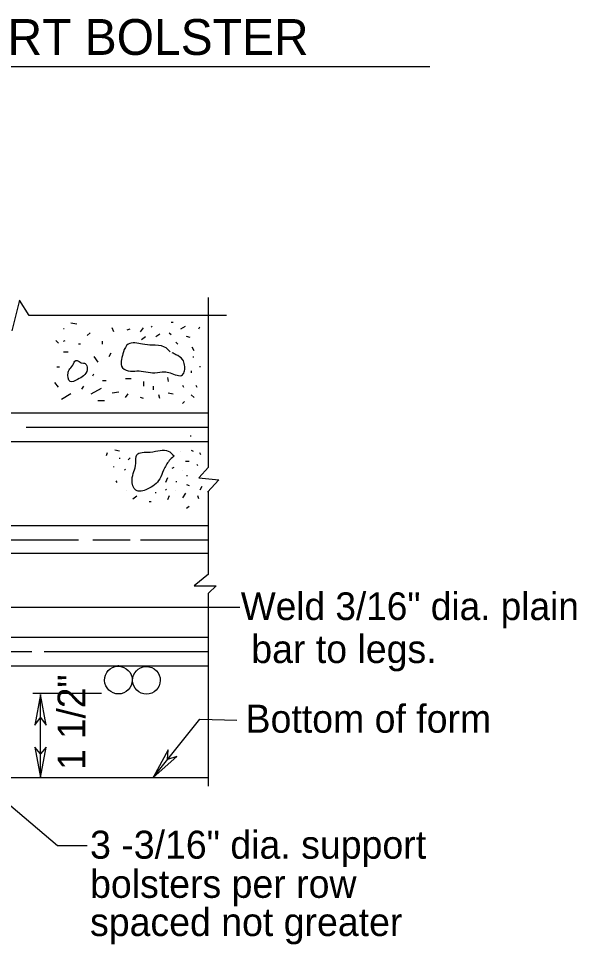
# Model space of a CAD drawing. Extents: x 499999.87 to 500002.82, y 499999.96 to 500001.79.
# Drawn here: x 500001.9318 to 500002.1236, y 500000.6657 to 500000.984 of the extents above; entities that cross this region are included whole.
import ezdxf

# ---------------------------------------------------------------- set-up
doc = ezdxf.new("R2010")
doc.units = 0
doc.layers.add('1', color=7, linetype='Continuous')
doc.layers.add('2', color=7, linetype='Continuous')

msp = doc.modelspace()

# ---------------------------------------------------------------- linework, layer by layer
at = {"layer": '1'}
for p, q in [((500001.8103674541, 500000.96751968504), (500002.0731627297, 500000.96751968504)), ((500001.9320866142, 500000.8871391076), (500001.9294619422, 500000.87664041994)), ((500001.9353674541, 500000.88188976375), (500001.9320866142, 500000.8871391076)), ((500001.9970472441, 500000.82972440944), (500001.9970472441, 500000.8881233596)), ((500002.0032808399, 500000.88188976375), (500001.9353674541, 500000.88188976375)), ((500001.7562335958, 500000.84842519683), (500001.9970472441, 500000.84842519683)), ((500001.9343832021, 500000.843503937), (500001.9970472441, 500000.843503937)), ((500001.7562335958, 500000.8385826772), (500001.9970472441, 500000.8385826772)), ((500001.969488189, 500000.83234908135), (500001.97014435695, 500000.8330052493)), ((500001.9875328084, 500000.83530183724), (500001.9875328084, 500000.83530183724)), ((500001.96456692915, 500000.82972440944), (500001.96456692915, 500000.83005249343)), ((500001.9845800525, 500000.82939632545), (500001.98523622047, 500000.82972440944)), ((500001.9970472441, 500000.82972440944), (500001.99376640416, 500000.8261154856)), ((500001.968503937, 500000.82906824147), (500001.968175853, 500000.8287401575)), ((500001.98818897636, 500000.8287401575), (500001.98818897636, 500000.8287401575)), ((500001.9652230971, 500000.8251312336), (500001.9655511811, 500000.82447506563)), ((500001.98293963255, 500000.8261154856), (500001.9822834646, 500000.82447506563)), ((500001.98589238845, 500000.8248031496), (500001.98622047243, 500000.8248031496)), ((500001.9895013123, 500000.82381889765), (500001.9904855643, 500000.82349081367)), ((500001.99376640416, 500000.8261154856), (500002.000656168, 500000.8254593176)), ((500002.000656168, 500000.8254593176), (500001.9967191601, 500000.8211942257)), ((500001.968832021, 500000.82185039367), (500001.968832021, 500000.82185039367)), ((500001.9790026247, 500000.8208661417), (500001.9790026247, 500000.8211942257)), ((500001.9822834646, 500000.82185039367), (500001.98261154856, 500000.8221784777)), ((500001.98589238845, 500000.82185039367), (500001.98589238845, 500000.82185039367)), ((500001.9891732283, 500000.8208661417), (500001.98818897636, 500000.81922572176)), ((500001.9970472441, 500000.79297900264), (500001.9970472441, 500000.8215223097)), ((500001.9711286089, 500000.8188976378), (500001.97244094487, 500000.81988188974)), ((500001.7562335958, 500000.8097112861), (500001.9970472441, 500000.8097112861)), ((500001.78838582675, 500000.8047900262), (500001.9524278215, 500000.8047900262)), ((500001.95734908135, 500000.8047900262), (500001.97014435695, 500000.8047900262)), ((500001.9737532808, 500000.8047900262), (500001.9970472441, 500000.8047900262)), ((500001.7562335958, 500000.8001968504), (500001.9970472441, 500000.8001968504)), ((500001.9970472441, 500000.79297900264), (500001.9921259842, 500000.7890419947)), ((500001.9921259842, 500000.7890419947), (500001.999671916, 500000.7890419947)), ((500001.999671916, 500000.7890419947), (500001.9970472441, 500000.7864173228)), ((500001.9970472441, 500000.72014435695), (500001.9970472441, 500000.7864173228)), ((500002.0078740157, 500000.781496063), (500001.8966535433, 500000.781496063)), ((500001.7562335958, 500000.7713254593), (500001.9970472441, 500000.7713254593)), ((500001.9225721785, 500000.7664041995), (500001.93635170604, 500000.7664041995)), ((500001.9406167979, 500000.7664041995), (500001.9970472441, 500000.7664041995)), ((500001.7562335958, 500000.76148293965), (500001.9970472441, 500000.76148293965)), ((500001.96030183724, 500000.75196850393), (500001.93667979003, 500000.75196850393)), ((500001.93930446194, 500000.72309711284), (500001.93930446194, 500000.75164041994)), ((500001.97801837267, 500000.72309711284), (500001.9940944882, 500000.7431102362)), ((500001.9940944882, 500000.7431102362), (500002.00688976375, 500000.7427821522)), ((500001.7562335958, 500000.72309711284), (500001.9970472441, 500000.72309711284)), ((500001.9183070866, 500000.72244094487), (500001.9452099737, 500000.6998031496))]:
    msp.add_line(p, q, dxfattribs=at)
for points in [[(500001.95177165355, 500000.87893700786), (500001.9498031496, 500000.87926509185)], [(500001.96456692915, 500000.87631233595), (500001.9639107612, 500000.8776246719)], [(500001.9737532808, 500000.87631233595), (500001.9747375328, 500000.8776246719)], [(500001.9773622047, 500000.8779527559), (500001.9776902887, 500000.8782808399)], [(500001.9842519685, 500000.87959317584), (500001.9849081365, 500000.87959317584)], [(500001.9875328084, 500000.8772965879), (500001.9891732283, 500000.8782808399)], [(500001.99376640416, 500000.8772965879), (500001.9940944882, 500000.8779527559)], [(500001.9475065617, 500000.8772965879), (500001.9471784777, 500000.8772965879)], [(500001.9553805774, 500000.875), (500001.9563648294, 500000.87598425196)], [(500001.969160105, 500000.87696850393), (500001.97014435695, 500000.8772965879)], [(500001.9740813648, 500000.87368766405), (500001.97539370076, 500000.874671916)], [(500001.9790026247, 500000.874671916), (500001.98031496065, 500000.875656168)], [(500001.9835958005, 500000.87598425196), (500001.9842519685, 500000.875328084)], [(500001.99081364827, 500000.874343832), (500001.9895013123, 500000.874671916)], [(500001.9455380577, 500000.8723753281), (500001.94455380575, 500000.87335958006)], [(500001.9471784777, 500000.87303149607), (500001.9478346457, 500000.87335958006)], [(500001.9530839895, 500000.8720472441), (500001.9524278215, 500000.8720472441)], [(500001.96062992123, 500000.8720472441), (500001.96062992123, 500000.87303149607)], [(500001.98589238845, 500000.8727034121), (500001.9865485564, 500000.8720472441)], [(500001.9921259842, 500000.8697506562), (500001.99146981625, 500000.87106299214)], [(500001.9471784777, 500000.8694225722), (500001.94881889765, 500000.8694225722)], [(500001.9629265092, 500000.8677821522), (500001.9635826772, 500000.8690944882)], [(500001.95767716534, 500000.8677821522), (500001.9589895013, 500000.86581364827)], [(500001.99179790023, 500000.8677821522), (500001.99179790023, 500000.8674540682)], [(500001.9458661417, 500000.8641732283), (500001.94488188974, 500000.8641732283)], [(500001.95734908135, 500000.86122047243), (500001.95767716534, 500000.8618766404)], [(500001.99114173226, 500000.8628608924), (500001.99114173226, 500000.8622047244)], [(500001.9940944882, 500000.8645013123), (500001.9940944882, 500000.8641732283)], [(500001.9455380577, 500000.8572834646), (500001.94422572176, 500000.8589238845)], [(500001.96062992123, 500000.8595800525), (500001.9619422572, 500000.8595800525)], [(500001.968503937, 500000.86023622047), (500001.97047244094, 500000.86023622047)], [(500001.9747375328, 500000.8592519685), (500001.9747375328, 500000.85761154856)], [(500001.98293963255, 500000.86056430446), (500001.98326771654, 500000.8592519685)], [(500001.95406824147, 500000.85761154856), (500001.9534120735, 500000.8566272966)], [(500001.9566929134, 500000.85498687666), (500001.96030183724, 500000.8569553806)], [(500001.9639107612, 500000.85531496065), (500001.9662073491, 500000.85564304463)], [(500001.97801837267, 500000.85761154856), (500001.97801837267, 500000.8562992126)], [(500001.98326771654, 500000.85531496065), (500001.9849081365, 500000.85498687666)], [(500001.98818897636, 500000.85793963255), (500001.98851706035, 500000.8572834646)], [(500001.9927821522, 500000.85793963255), (500001.9931102362, 500000.8572834646)], [(500001.9498031496, 500000.85498687666), (500001.9465223097, 500000.85301837267)], [(500001.9589895013, 500000.8526902887), (500001.9612860892, 500000.8526902887)], [(500001.968503937, 500000.8536745407), (500001.969488189, 500000.85498687666)], [(500001.9747375328, 500000.85334645666), (500001.9737532808, 500000.8536745407)], [(500001.98031496065, 500000.85334645666), (500001.97998687666, 500000.85465879267)], [(500001.98818897636, 500000.8517060367), (500001.98884514434, 500000.8523622047)], [(500001.99114173226, 500000.85465879267), (500001.9921259842, 500000.8536745407)], [(500001.99081364827, 500000.8405511811), (500001.99114173226, 500000.8405511811)], [(500001.9622703412, 500000.83464566927), (500001.9619422572, 500000.8336614173)], [(500001.9665354331, 500000.83530183724), (500001.96489501314, 500000.83562992123)], [(500001.9665354331, 500000.8330052493), (500001.9665354331, 500000.83267716534)], [(500001.99114173226, 500000.83562992123), (500001.99179790023, 500000.83530183724)], [(500001.9944225722, 500000.8339895013), (500001.9940944882, 500000.83464566927)], [(500001.9904855643, 500000.8316929134), (500001.9891732283, 500000.8316929134)], [(500001.9934383202, 500000.8303805774), (500001.9931102362, 500000.8307086614)], [(500001.9898293963, 500000.82677165355), (500001.9895013123, 500000.82677165355)], [(500001.9947506562, 500000.8231627297), (500001.9940944882, 500000.82185039367)], [(500001.9773622047, 500000.8179133858), (500001.9767060367, 500000.8179133858)], [(500001.9835958005, 500000.81988188974), (500001.98293963255, 500000.8185695538)], [(500001.99376640416, 500000.8188976378), (500001.9934383202, 500000.81988188974)], [(500001.9904855643, 500000.81627296587), (500001.9895013123, 500000.8156167979)], [(500001.9662073491, 500000.76148293965), (500001.9658792651, 500000.76148293965)], [(500001.97604986874, 500000.76115485566), (500001.97572178475, 500000.76115485566)]]:
    msp.add_lwpolyline(points, dxfattribs=at)
for points in [[(500001.93930446194, 500000.75164041994), (500001.937335958, 500000.74114173226), (500001.93930446194, 500000.74376640416), (500001.94127296587, 500000.74114173226)], [(500001.93930446194, 500000.72309711284), (500001.94127296587, 500000.7335958005), (500001.93930446194, 500000.7312992126), (500001.937335958, 500000.7335958005)], [(500001.97801837267, 500000.72309711284), (500001.98622047243, 500000.73031496065), (500001.98293963255, 500000.7293307087), (500001.98326771654, 500000.73261154856)]]:
    msp.add_lwpolyline(points, close=True, dxfattribs=at)
for centre in [(500001.9661138743, 500000.7565966499), (500001.9757464501, 500000.7565350014)]:
    msp.add_arc(centre, 0.0047671717741780955, 92.1759138888889, 88.1016416666667, dxfattribs=at)
for points in [[(500001.9839238845, 500000.8694225722), (500001.9819553806, 500000.87106299214), (500001.9776902887, 500000.8717191601), (500001.9744094488, 500000.8720472441), (500001.969488189, 500000.8720472441), (500001.96784776903, 500000.8694225722), (500001.96719160106, 500000.86679790023), (500001.96719160106, 500000.8645013123), (500001.969488189, 500000.8628608924), (500001.97244094487, 500000.8628608924), (500001.9786745407, 500000.8622047244), (500001.9819553806, 500000.8625328084), (500001.9839238845, 500000.8622047244), (500001.98818897636, 500000.8615485564), (500001.98884514434, 500000.8628608924), (500001.98884514434, 500000.8648293963), (500001.98818897636, 500000.86679790023), (500001.98589238845, 500000.8684383202), (500001.9845800525, 500000.8690944882)], [(500001.9553805774, 500000.8641732283), (500001.95439632545, 500000.8654855643), (500001.95406824147, 500000.8654855643), (500001.95144356956, 500000.86646981625), (500001.9504593176, 500000.8648293963), (500001.94914698164, 500000.86318897636), (500001.94881889765, 500000.8622047244), (500001.94947506563, 500000.8592519685), (500001.95209973754, 500000.8599081365), (500001.95406824147, 500000.86122047243), (500001.9553805774, 500000.86318897636), (500001.95505249343, 500000.8645013123)], [(500001.98523622047, 500000.8336614173), (500001.98326771654, 500000.83530183724), (500001.9770341207, 500000.83497375326), (500001.97244094487, 500000.8339895013), (500001.9721128609, 500000.8310367454), (500001.9708005249, 500000.8254593176), (500001.9721128609, 500000.82185039367), (500001.97604986874, 500000.8221784777), (500001.98031496065, 500000.8257874016), (500001.9816272966, 500000.8287401575), (500001.9835958005, 500000.83202099736), (500001.9849081365, 500000.8333333333)]]:
    msp.add_spline(points, degree=3, dxfattribs=at)
at = {"layer": '2'}
msp.add_line((500001.9452099737, 500000.6998031496), (500001.9553805774, 500000.6998031496), dxfattribs=at)

# ---------------------------------------------------------------- texts
at = {"layer": '1'}
for s, height, p in [('STRAND SUPPORT BOLSTER', 0.012328740157480316, (500001.79790026246, 500000.9714566929)), ('Weld 3/16" dia. plain', 0.009513779527559055, (500002.0082020997, 500000.77723097114)), ('bar to legs.', 0.009631889763779527, (500002.01181102364, 500000.7624671916)), ('Bottom of form', 0.009631889763779527, (500002.0098425197, 500000.73851706035)), ('3 -3/16" dia. support', 0.009631889763779527, (500001.9563648294, 500000.6952099737)), ('bolsters per row', 0.009631889763779527, (500001.9563648294, 500000.6817585302)), ('spaced not greater', 0.009631889763779527, (500001.9563648294, 500000.6686351706))]:
    msp.add_text(s, height=height, dxfattribs=at).set_placement(p)
msp.add_text('1 1/2"', height=0.009513779527559055, rotation=90, dxfattribs=at).set_placement((500001.95472440944, 500000.72572178475))

doc.saveas('drawing.dxf')
